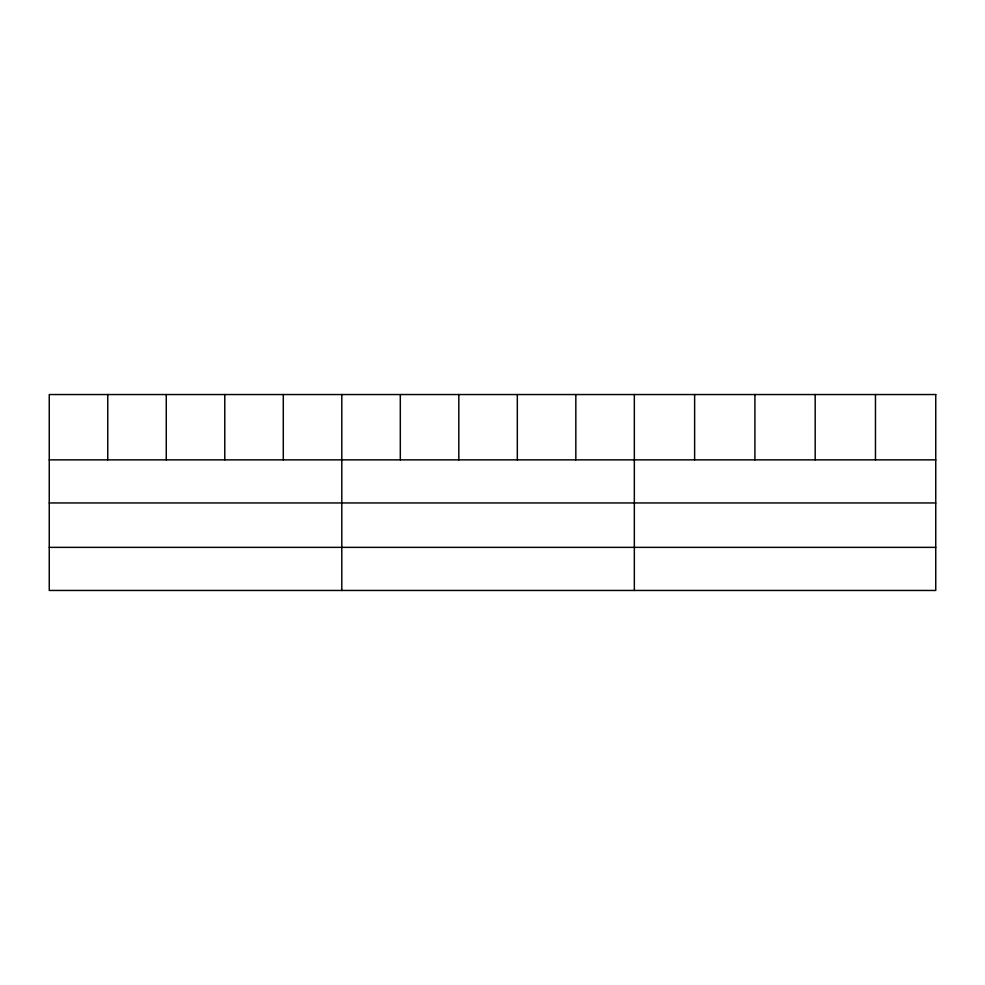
<?xml version="1.0" encoding="UTF-8"?>
<svg xmlns="http://www.w3.org/2000/svg" width="985" height="985" viewBox="0 0 985 985"><rect width="100%" height="100%" fill="white"/><g stroke="black" fill="none" stroke-linecap="round" stroke-linejoin="round"><path stroke-width="1.48" d="M49.25 459.86L935.75 459.86M49.25 502.953L935.75 502.953M49.25 547.365L935.75 547.365M875.468 394.542L875.468 459.86M815.186 394.542L815.186 459.86M754.904 394.542L754.904 459.86M694.622 394.542L694.622 459.86M634.34 394.542L634.34 590.458M575.831 394.542L575.831 459.86M517.322 394.542L517.322 459.86M458.813 394.542L458.813 459.86M400.304 394.542L400.304 459.86M341.795 394.542L341.795 590.458M283.286 394.542L283.286 459.86M224.777 394.542L224.777 459.86M166.268 394.542L166.268 459.86M107.759 394.542L107.759 459.86M935.75 394.542L49.25 394.542L49.25 590.458L935.75 590.458L935.75 394.542"/></g></svg>
